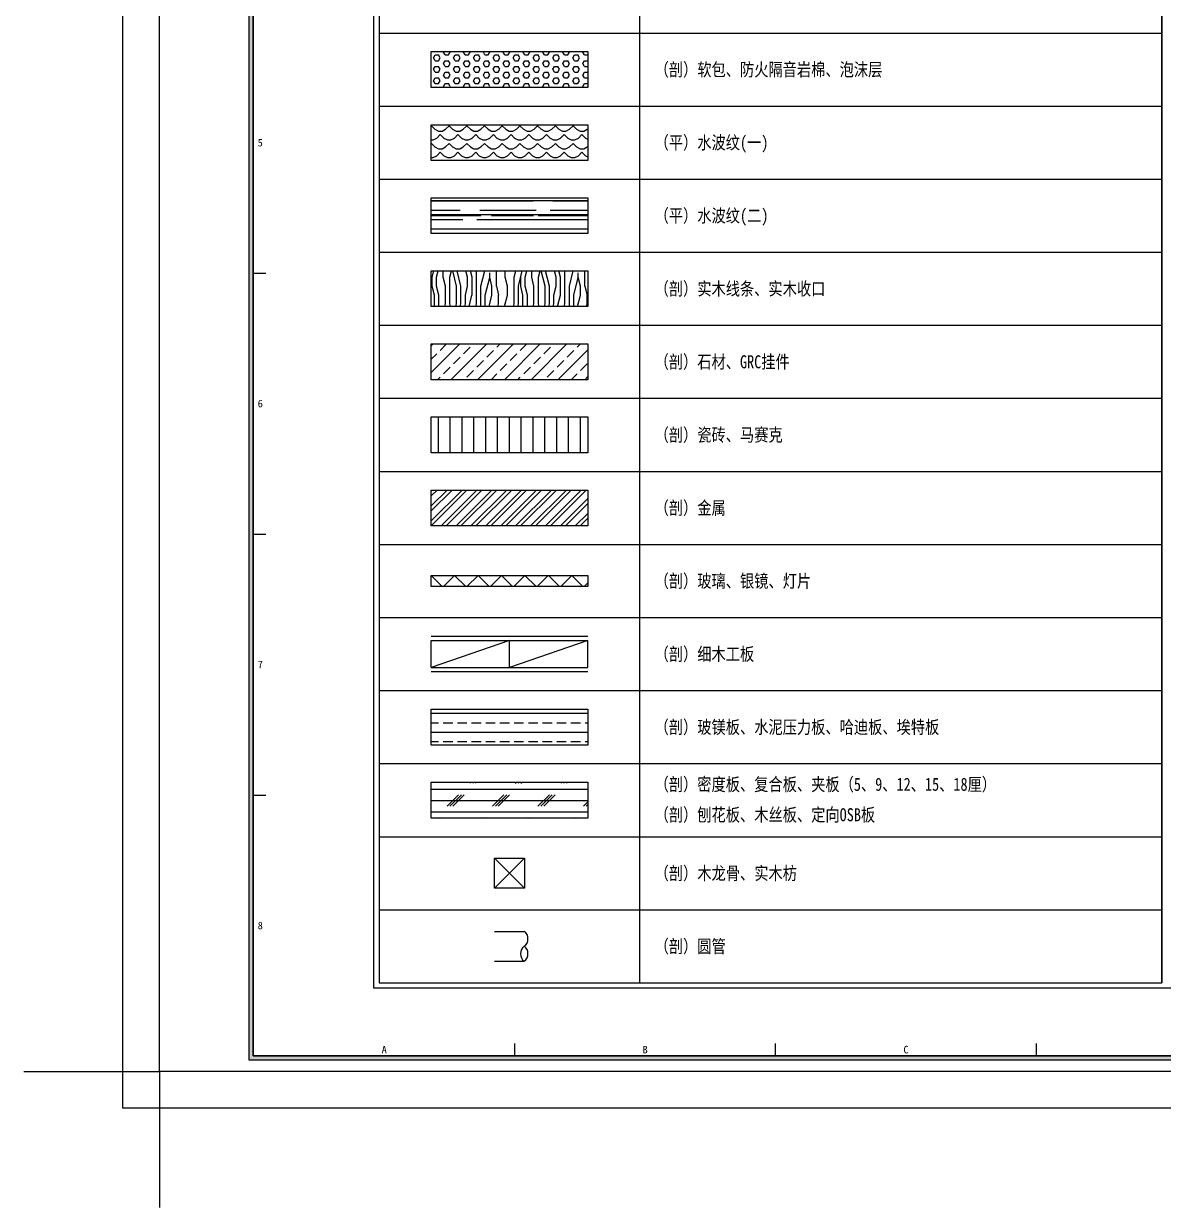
# Model space of a CAD drawing. Header units: millimetres. Extents: x -114775 to 228300, y -175499 to 108657.
# Drawn here: x -101767 to -101548.6, y -112529.9 to -112303.1 of the extents above; entities that cross this region are included whole.
import ezdxf
from ezdxf.enums import TextEntityAlignment as Align

# ---------------------------------------------------------------- set-up
doc = ezdxf.new("R2010")
doc.units = ezdxf.units.MM
doc.header["$LTSCALE"] = 1000
for name, color, linetype in [('E-立面填充', 250, 'CONTINUOUS'), ('W-图框', 251, 'CONTINUOUS'), ('W-文字', 35, 'CONTINUOUS')]:
    doc.layers.add(name, color=color, linetype=linetype)
doc.styles.add('A2图框$0$ZZ', font='simhei.ttf')
doc.styles.add('WORD-1', font='', dxfattribs={"width": 0.7})
doc.styles.add('WORD-2', font='simhei.ttf')
doc.styles.add('WORD-3', font='')
doc.styles.get('WORD-1').set_extended_font_data('FangSong_GB2312')
doc.styles.get('WORD-3').set_extended_font_data('SimSun')

# ---------------------------------------------------------------- blocks, each defined once
blk = doc.blocks.new('A2 图框')
at = {"layer": 'W-图框', "ltscale": 0.5}
h = blk.add_hatch(color=161, dxfattribs=at)
h.paths.add_polyline_path([(-562, 403), (-3, 403), (-3, 3), (-562, 3)], flags=16)
h.paths.add_polyline_path([(-562.8, 403.8), (-2.2, 403.8), (-2.2, 2.2), (-562.8, 2.2)])
at = {"layer": 'W-图框', "color": 7}
for p, q in [((-562, 153), (-559.6, 153)), ((-562, 103), (-559.6, 103)), ((-562, 53), (-559.6, 53)), ((-511.9, 3), (-511.9, 5.4)), ((-461.9, 3), (-461.9, 5.4)), ((-411.9, 3), (-411.9, 5.4))]:
    blk.add_line(p, q, dxfattribs=at)
at = {"layer": 'W-图框', "color": 251, "ltscale": 0.01}
for points in [[(-587, 413), (7, 413), (7, -7), (-587, -7)], [(-580, 406), (0, 406), (0, 0), (-580, 0)]]:
    blk.add_lwpolyline(points, close=True, dxfattribs=at)
at = {"layer": 'W-图框', "color": 161, "ltscale": 0.5}
for points in [[(-562.8, 403.8), (-2.2, 403.8), (-2.2, 2.2), (-562.8, 2.2)], [(-562, 403), (-3, 403), (-3, 3), (-562, 3)]]:
    blk.add_lwpolyline(points, close=True, dxfattribs=at)
at = {"layer": 'W-图框', "color": 161, "linetype": 'ByBlock'}
blk.add_lwpolyline([(-562, 403), (-562, 3), (-61, 3), (-61, 403)], close=True, dxfattribs=at)
at = {"layer": 'W-图框', "color": 1, "ltscale": 0.01}
blk.add_lwpolyline([(-606, 0), (-580, 0), (-580, -26)], dxfattribs=at)
at = {"layer": 'W-图框', "lineweight": 0, "ltscale": 150, "style": 'A2图框$0$ZZ'}
for s, p in [('5', (-560.66, 178)), ('6', (-560.66, 128)), ('7', (-560.66, 78)), ('8', (-560.66, 28)), ('A', (-536.9, 4.22)), ('B', (-486.9, 4.22)), ('C', (-436.9, 4.22))]:
    blk.add_text(s, height=1.45, dxfattribs=at).set_placement(p, align=Align.MIDDLE)
at = {"layer": 'W-图框', "color": 35, "lineweight": 0, "style": 'WORD-3', "width": 0.65}
blk.add_attdef('建设单位', text='', height=3, dxfattribs=at).set_placement((-32, 300.49), align=Align.MIDDLE)
at = {"layer": 'W-图框', "color": 35, "ltscale": 1000, "style": 'WORD-2'}
for tag, height, width, p in [('项目名称英文翻译', 3.5, 0.8, (-21.14, 246.28)), ('项目名称', 7, 0.7, (-41.38, 246.28)), ('项目名称', 7, 0.7, (-30.73, 246.28))]:
    blk.add_attdef(tag, text='', height=height, rotation=90, dxfattribs=dict(at, width=width)).set_placement(p, align=Align.MIDDLE)
at = {"layer": 'W-图框', "color": 35, "lineweight": 0, "style": 'WORD-2'}
for tag, p in [('2013.01.01', (-41.46, 176)), ('2013.03.01', (-13.42, 176)), ('2013.05.01', (-41.46, 169)), ('2013.06.01', (-13.42, 169)), ('2013.08.01', (-41.46, 162)), ('2013.09.01', (-13.42, 162)), ('2013.09.01', (-32, 113))]:
    blk.add_attdef(tag, text='', height=1.8, dxfattribs=at).set_placement(p, align=Align.MIDDLE)
at = {"layer": 'W-图框', "color": 35, "ltscale": 1000, "style": 'WORD-2', "width": 0.78}
blk.add_attdef('FS2011000', text='', height=3.5, dxfattribs=at).set_placement((-32, 11.45), align=Align.MIDDLE)

msp = doc.modelspace()

# ---------------------------------------------------------------- hatches: boundary and pattern name
at = {"layer": 'E-立面填充'}
h = msp.add_hatch(dxfattribs=at)
h.set_pattern_fill('HEX', color=256, scale=0.2, style=0)
h.set_pattern_definition([(0, (-102164.3577, -112362.9476), (0, 1.099852), [0.635, -1.27]), (120, (-102164.3577, -112362.9476), (-0.9524998, -0.549926), [0.635, -1.27]), (60, (-102163.7227, -112362.9476), (-0.9524998, 0.549926), [0.635, -1.27])])
h.paths.add_polyline_path([(-101688.89, -112308.42), (-101658.89, -112308.42), (-101658.89, -112315.28), (-101688.89, -112315.28)])
at = {"layer": 'E-立面填充', "ltscale": 1000}
h = msp.add_hatch(dxfattribs=at)
h.set_pattern_fill('水', color=250, scale=0.848363, style=0, pattern_type=2)
h.set_pattern_definition([(0, (-106784.4587, -112574.7558), (1.6967253, 1.6967253), [0.6786901, -2.7147605]), (45, (-106783.1014, -112574.4164), (4e-16, 3.3934506), [0.9598104, -1.4397189, 0.9598137, -1.4397208]), (135, (-106781.744, -112574.4164), (-3.3934506, 4e-16), [0.9598104, -1.4397189, 0.9598137, -1.4397208]), (26.56505, (-106783.78, -112574.7558), (3.3934506, 3e-09), [0.7587756, -6.8292106]), (26.56505, (-106782.0833, -112573.059), (3.3934506, 3e-09), [0.7587756, -6.8292106]), (333.43495, (-106781.744, -112574.4164), (3.3934506, -3e-09), [0.7587756, -6.8292106]), (333.43495, (-106783.4407, -112572.7197), (3.3934506, -3e-09), [0.7587756, -6.8292106])])
h.paths.add_polyline_path([(-101688.89, -112329.28), (-101658.89, -112329.28), (-101658.89, -112322.42), (-101688.89, -112322.42)])
h = msp.add_hatch(dxfattribs=at)
h.set_pattern_fill('AR-RROOF', color=256, scale=0.106045, style=0)
h.set_pattern_definition([(0, (-106784.1294, -112595.5457), (5.9258131, 2.6935514), [40.403271, -5.387103, 13.467757, -2.693551]), (0, (-106780.547, -112594.199), (-2.6935514, 3.5824234), [8.080654, -0.888872, 16.161308, -2.020164]), (0, (-106782.7826, -112593.2562), (14.0064673, 1.80467944), [21.548411, -3.770972, 10.7742056, -2.6935514])])
h.paths.add_polyline_path([(-101688.89, -112343.28), (-101658.89, -112343.28), (-101658.89, -112336.42), (-101688.89, -112336.42)])
at = {"layer": 'E-立面填充'}
h = msp.add_hatch(dxfattribs=at)
h.set_pattern_fill('FB木纹中SC300', color=250, scale=4.241813, angle=90, style=0, pattern_type=2)
h.set_pattern_definition([(90, (-105714.197, -112517.951), (-16.96725, 1e-15), [3.39345, -5.090176, 1.696725, -6.7869]), (90, (-105714.622, -112506.074), (-16.96725, 1e-15), [3.39345, -13.5738]), (90, (-105715.47, -112507.77), (-16.96725, 1e-15), [1.696725, -15.27053]), (90, (-105715.894, -112517.103), (-16.96725, 1e-15), [0.848363, -11.877077, 0.848363, -3.39345]), (90, (-105716.742, -112511.164), (-16.96725, 1e-15), [3.39345, -5.090176, 0.848363, -7.635264]), (90, (-105717.167, -112515.406), (-16.96725, 1e-15), [2.54509, -14.422165]), (90, (-105717.59, -112511.164), (-16.96725, 1e-15), [5.090176, -11.87708]), (90, (-105718.015, -112516.254), (-16.96725, 1e-15), [3.39345, -13.5738]), (90, (-105718.44, -112509.467), (-16.96725, 1e-15), [8.483626, -8.483626]), (90, (-105719.288, -112514.558), (-16.96725, 1e-15), [1.696725, -5.090176, 3.39345, -6.7869]), (90, (-105719.712, -112502.68), (-16.96725, 1e-15), [3.39345, -13.5738]), (90, (-105720.136, -112506.074), (-16.96725, 1e-15), [1.696725, -15.27053]), (90, (-105720.56, -112509.467), (-16.96725, 1e-15), [1.696725, -15.27053]), (90, (-105720.984, -112517.951), (-16.96725, 1e-15), [3.39345, -13.5738]), (90, (-105721.408, -112509.467), (-16.96725, 1e-15), [3.39345, -13.5738]), (90, (-105722.257, -112509.467), (-16.96725, 1e-15), [3.39345, -3.39345, 3.39345, -6.7869]), (90, (-105723.105, -112512.861), (-16.96725, 1e-15), [1.696725, -8.483626, 3.39345, -3.39345]), (90, (-105723.53, -112509.467), (-16.96725, 1e-15), [5.090176, -11.87708]), (90, (-105724.378, -112509.467), (-16.96725, 1e-15), [3.39345, -13.5738]), (90, (-105724.802, -112516.254), (-16.96725, 1e-15), [5.090176, -6.7869, 1.696725, -3.39345]), (90, (-105725.65, -112516.254), (-16.96725, 1e-15), [8.483626, -8.483626]), (90, (-105726.074, -112506.074), (-16.96725, 1e-15), [1.696725, -15.27053]), (90, (-105726.499, -112511.164), (-16.96725, 1e-15), [3.39345, -13.5738]), (90, (-105726.923, -112514.558), (-16.96725, 1e-15), [1.696725, -6.7869, 1.696725, -6.7869]), (90, (-105727.347, -112516.254), (-16.96725, 1e-15), [1.696725, -5.090176, 3.39345, -6.7869]), (90, (-105727.771, -112512.861), (-16.96725, 1e-15), [1.696725, -8.483626, 1.696725, -5.090176]), (90, (-105728.195, -112509.467), (-16.96725, 1e-15), [5.090176, -11.87708]), (90, (-105729.044, -112516.254), (-16.96725, 1e-15), [3.39345, -13.5738]), (90, (-105729.468, -112507.77), (-16.96725, 1e-15), [1.696725, -15.27053]), (90, (-105729.892, -112504.377), (-16.96725, 1e-15), [1.696725, -15.27053]), (104.03624, (-105715.47, -112506.074), (6e-10, 16.967253), [1.74763, -68.21015]), (104.03624, (-105719.2875, -112504.3772), (6e-10, 16.967253), [1.74763, -68.21015]), (104.03624, (-105729.468, -112506.074), (6e-10, 16.967253), [1.74763, -68.21015]), (104.03624, (-105723.105, -112511.164), (6e-10, 16.967253), [1.74763, -68.21015]), (104.03624, (-105725.6502, -112507.7707), (6e-10, 16.967253), [1.74763, -68.21015]), (104.03624, (-105724.3777, -112506.074), (6e-10, 16.967253), [1.74763, -68.21015]), (104.03624, (-105727.347, -112514.5576), (6e-10, 16.967253), [1.74763, -68.21015]), (104.03624, (-105726.4986, -112507.7707), (6e-10, 16.967253), [1.74763, -68.21015]), (104.03624, (-105720.136, -112504.3772), (6e-10, 16.967253), [3.495254, -66.46252]), (104.03624, (-105721.4084, -112506.074), (6e-10, 16.967253), [3.495254, -66.46252]), (104.03624, (-105722.2568, -112506.074), (6e-10, 16.967253), [3.495254, -66.46252]), (255.96376, (-105716.7424, -112511.164), (6e-10, -16.967253), [1.747627, -3.495254, 1.747627, -62.967266]), (255.96376, (-105719.2875, -112514.5576), (6e-10, -16.967253), [1.74763, -68.21015]), (255.96376, (-105726.9228, -112514.5576), (6e-10, -16.967253), [3.495254, -66.46252]), (284.03624, (-105714.6215, -112506.074), (-6e-10, -16.967253), [1.74763, -68.21015]), (75.96376, (-105714.6215, -112502.6805), (-6e-10, 16.967253), [1.74763, -68.21015]), (75.96376, (-105720.56, -112507.7707), (-6e-10, 16.967253), [1.74763, -68.21015]), (75.96376, (-105723.5293, -112504.3772), (-6e-10, 16.967253), [1.74763, -68.21015]), (75.96376, (-105724.802, -112511.164), (-6e-10, 16.967253), [1.74763, -68.21015]), (75.96376, (-105726.9228, -112512.861), (-6e-10, 16.967253), [1.74763, -68.21015]), (75.96376, (-105727.771, -112511.164), (-6e-10, 16.967253), [1.74763, -68.21015]), (75.96376, (-105724.802, -112511.164), (-6e-10, 16.967253), [1.74763, -68.21015]), (75.96376, (-105727.347, -112506.074), (-6e-10, 16.967253), [6.99051, -62.967266]), (75.96376, (-105715.894, -112516.2543), (-6e-10, 16.967253), [6.99051, -62.967266]), (75.96376, (-105717.1666, -112514.5576), (-6e-10, 16.967253), [6.99051, -62.967266]), (75.96376, (-105718.015, -112512.861), (-6e-10, 16.967253), [1.747627, -3.495254, 3.495254, -61.21964]), (75.96376, (-105719.2875, -112512.861), (-6e-10, 16.967253), [3.495254, -3.495254, 3.495254, -59.472012]), (75.96376, (-105720.9842, -112514.5576), (-6e-10, 16.967253), [6.99051, -62.967266]), (75.96376, (-105722.2568, -112516.2543), (-6e-10, 16.967253), [6.99051, -62.967266]), (75.96376, (-105723.105, -112516.2543), (-6e-10, 16.967253), [6.99051, -62.967266]), (75.96376, (-105728.1953, -112504.3772), (-6e-10, 16.967253), [1.74763, -68.21015]), (75.96377, (-105729.892, -112502.6805), (-3.3e-06, 16.967253), [3.495254, -66.46252]), (75.96377, (-105729.0437, -112512.861), (-3.3e-06, 16.967253), [3.495254, -66.46252]), (75.96376, (-105714.1973, -112514.5576), (-3e-07, 16.967253), [6.99051, -62.967266]), (75.96376, (-105726.0744, -112504.3772), (-3e-07, 16.967253), [5.24288, -64.71489]), (75.96376, (-105724.802, -112502.6805), (-3e-07, 16.967253), [10.48576, -59.47201])])
h.paths.add_polyline_path([(-101658.89, -112350.42), (-101688.89, -112350.42), (-101688.89, -112357.28), (-101658.89, -112357.28)])
h = msp.add_hatch(dxfattribs=at)
h.set_pattern_fill('ANSI33', color=250, scale=0.5712, style=0)
h.set_pattern_definition([(45, (-109313.517, -113567.2554), (-2.5647611, 2.5647611), []), (45, (-109310.9523, -113567.2554), (-2.5647611, 2.5647611), [1.81356, -0.90678])])
h.paths.add_polyline_path([(-101658.89, -112364.42), (-101688.89, -112364.42), (-101688.89, -112371.28), (-101658.89, -112371.28)])
h = msp.add_hatch(dxfattribs=at)
h.set_pattern_fill('ANSI31', color=250, scale=0.714, angle=45, style=0)
h.set_pattern_definition([(90, (-109313.517, -113496.7178), (-2.26695, 5e-16), [])])
h.paths.add_polyline_path([(-101658.89, -112378.42), (-101688.89, -112378.42), (-101688.89, -112385.28), (-101658.89, -112385.28)])
h = msp.add_hatch(dxfattribs=at)
h.set_pattern_fill('ANSI32', color=250, scale=0.212091, style=0)
h.set_pattern_definition([(45, (-105714.1973, -112709.6054), (-1.4284713, 1.4284713), []), (45, (-105713.245, -112709.6054), (-1.4284713, 1.4284713), [])])
h.paths.add_polyline_path([(-101688.89, -112392.42), (-101658.89, -112392.42), (-101658.89, -112399.28), (-101688.89, -112399.28)])
h = msp.add_hatch(dxfattribs=at)
h.set_pattern_fill('ZIGZAG', color=256, angle=315, style=0)
h.set_pattern_definition([(315, (-101688.894, -112408.788), (4.49013, -1e-15), [3.175, -3.175]), (45, (-101686.649, -112411.033), (1e-15, 4.49013), [3.175, -3.175])])
h.paths.add_polyline_path([(-101688.89, -112408.79), (-101658.89, -112408.79), (-101658.89, -112410.91), (-101688.89, -112410.91)])
h = msp.add_hatch(dxfattribs=at)
h.set_pattern_fill('ANSI33', color=250, scale=0.5712, angle=315, style=0)
h.set_pattern_definition([(0, (-109313.517, -113621.2618), (1e-15, 3.62712), []), (0, (-109311.7035, -113623.0753), (1e-15, 3.62712), [1.81356, -0.90678])])
h.paths.add_polyline_path([(-101658.89, -112434.42), (-101688.89, -112434.42), (-101688.89, -112441.28), (-101658.89, -112441.28)])
h = msp.add_hatch(dxfattribs=at)
h.set_pattern_fill('CORK', color=250, scale=0.685435, style=0)
h.set_pattern_definition([(180, (-96556.4033, -112747.861), (0, 2.1762549), []), (45, (-96557.4914, -112748.949), (4.3525116, -4.3525116), [3.0776905, -3.0776905]), (45, (-96558.0354, -112748.949), (4.3525116, -4.3525116), [3.0776905, -3.0776905]), (45, (-96558.5795, -112748.949), (4.3525116, -4.3525116), [3.0776905, -3.0776905])])
h.paths.add_polyline_path([(-101688.89, -112455.28), (-101658.89, -112455.28), (-101658.89, -112448.42), (-101688.89, -112448.42)])

# ---------------------------------------------------------------- linework, layer by layer
at = {"layer": 'E-立面填充', "color": 250}
for p, q in [((-101673.89, -112421.28), (-101688.89, -112426.42)), ((-101688.89, -112426.42), (-101688.89, -112421.28)), ((-101688.89, -112421.28), (-101658.89, -112421.28)), ((-101658.89, -112421.28), (-101673.89, -112426.42)), ((-101673.89, -112426.42), (-101673.89, -112421.28)), ((-101658.89, -112426.42), (-101658.89, -112421.28)), ((-101688.89, -112426.42), (-101658.89, -112426.42)), ((-101676.75, -112468.7), (-101671.04, -112462.99)), ((-101671.04, -112468.7), (-101676.75, -112462.99))]:
    msp.add_line(p, q, dxfattribs=at)
at = {"layer": 'E-立面填充', "color": 142}
for p, q in [((-101676.75, -112476.99), (-101671.06, -112476.99)), ((-101676.75, -112482.7), (-101671.06, -112482.7))]:
    msp.add_line(p, q, dxfattribs=at)
at = {"layer": 'E-立面填充', "color": 142, "ltscale": 1000}
for points in [[(-101688.89, -112308.42), (-101658.89, -112308.42), (-101658.89, -112315.28), (-101688.89, -112315.28)], [(-101688.89, -112322.42), (-101658.89, -112322.42), (-101658.89, -112329.28), (-101688.89, -112329.28)], [(-101688.89, -112336.42), (-101658.89, -112336.42), (-101658.89, -112343.28), (-101688.89, -112343.28)], [(-101688.89, -112350.42), (-101658.89, -112350.42), (-101658.89, -112357.28), (-101688.89, -112357.28)]]:
    msp.add_lwpolyline(points, close=True, dxfattribs=at)
at = {"layer": 'E-立面填充', "color": 142}
for points in [[(-101688.89, -112364.42), (-101658.89, -112364.42), (-101658.89, -112371.28), (-101688.89, -112371.28)], [(-101688.89, -112378.42), (-101658.89, -112378.42), (-101658.89, -112385.28), (-101688.89, -112385.28)], [(-101688.89, -112392.42), (-101658.89, -112392.42), (-101658.89, -112399.28), (-101688.89, -112399.28)], [(-101688.89, -112408.79), (-101658.89, -112408.79), (-101658.89, -112410.91), (-101688.89, -112410.91)], [(-101688.89, -112434.42), (-101658.89, -112434.42), (-101658.89, -112441.28), (-101688.89, -112441.28)], [(-101688.89, -112448.42), (-101658.89, -112448.42), (-101658.89, -112455.28), (-101688.89, -112455.28)], [(-101676.75, -112462.99), (-101671.04, -112462.99), (-101671.04, -112468.7), (-101676.75, -112468.7)]]:
    msp.add_lwpolyline(points, close=True, dxfattribs=at)
for points in [[(-101688.89, -112420.42), (-101658.89, -112420.42)], [(-101658.89, -112427.28), (-101688.89, -112427.28)]]:
    msp.add_lwpolyline(points, dxfattribs=at)
for centre, start, end in [((-101672.13, -112478.42), 306.8699, 53.1301), ((-101669.99, -112481.28), 126.8699, 233.1301), ((-101672.13, -112481.28), 306.8699, 53.1301)]:
    msp.add_arc(centre, 1.79, start, end, dxfattribs=at)
at = {"layer": 'W-图框', "color": 146}
msp.add_line((-101548.89, -112138.85), (-101548.89, -112486.85), dxfattribs=at)
at = {"layer": 'W-图框', "color": 146, "linetype": 'ByBlock'}
msp.add_line((-101648.89, -112486.85), (-101648.89, -112164.85), dxfattribs=at)
at = {"layer": 'W-图框', "color": 251, "linetype": 'ByBlock'}
for p, q in [((-101698.89, -112304.85), (-101548.89, -112304.85)), ((-101698.89, -112318.85), (-101548.89, -112318.85)), ((-101698.89, -112332.85), (-101548.89, -112332.85)), ((-101698.89, -112346.85), (-101548.89, -112346.85)), ((-101698.89, -112360.85), (-101548.89, -112360.85)), ((-101698.89, -112374.85), (-101548.89, -112374.85)), ((-101698.89, -112388.85), (-101548.89, -112388.85)), ((-101698.89, -112402.85), (-101548.89, -112402.85)), ((-101698.89, -112416.85), (-101548.89, -112416.85)), ((-101698.89, -112430.85), (-101548.89, -112430.85)), ((-101698.89, -112444.85), (-101548.89, -112444.85)), ((-101698.89, -112458.85), (-101548.89, -112458.85)), ((-101698.89, -112472.85), (-101548.89, -112472.85))]:
    msp.add_line(p, q, dxfattribs=at)
at = {"layer": 'W-图框', "color": 44, "ltscale": 20}
msp.add_lwpolyline([(-101699.89, -112137.85), (-101245.89, -112137.85), (-101245.89, -112487.85), (-101699.89, -112487.85)], close=True, dxfattribs=at)
at = {"layer": 'W-图框', "color": 146}
msp.add_lwpolyline([(-101548.89, -112138.85), (-101698.89, -112138.85), (-101698.89, -112486.85), (-101548.89, -112486.85)], close=True, dxfattribs=at)

# ---------------------------------------------------------------- block references
at = {"layer": 'W-图框'}
msp.add_blockref('A2 图框', (-101160.99, -112503.87), dxfattribs=at)

# ---------------------------------------------------------------- texts
at = {"layer": 'W-文字', "color": 35, "linetype": 'ByBlock', "lineweight": 0, "ltscale": 0.01, "style": 'WORD-1', "width": 0.8}
for s, p in [('（剖）软包、防火隔音岩棉、泡沫层', (-101646.08, -112311.85)), ('（平）水波纹(一)', (-101646.08, -112325.85)), ('（平）水波纹(二)', (-101646.08, -112339.85)), ('（剖）实木线条、实木收口', (-101646.08, -112353.85)), ('（剖）石材、GRC挂件', (-101646.08, -112367.85)), ('（剖）瓷砖、马赛克', (-101646.08, -112381.85)), ('（剖）金属', (-101646.08, -112395.85)), ('（剖）玻璃、银镜、灯片', (-101646.08, -112409.85)), ('（剖）细木工板', (-101646.08, -112423.85)), ('（剖）玻镁板、水泥压力板、哈迪板、埃特板', (-101646.08, -112437.85)), ('（剖）密度板、复合板、夹板（5、9、12、15、18厘）', (-101646.08, -112448.81)), ('（剖）刨花板、木丝板、定向OSB板', (-101646.08, -112454.64)), ('（剖）木龙骨、实木枋', (-101646.08, -112465.85)), ('（剖）圆管', (-101646.08, -112479.85))]:
    msp.add_text(s, height=2.5, dxfattribs=at).set_placement(p, align=Align.MIDDLE_LEFT)

doc.saveas('drawing.dxf')
